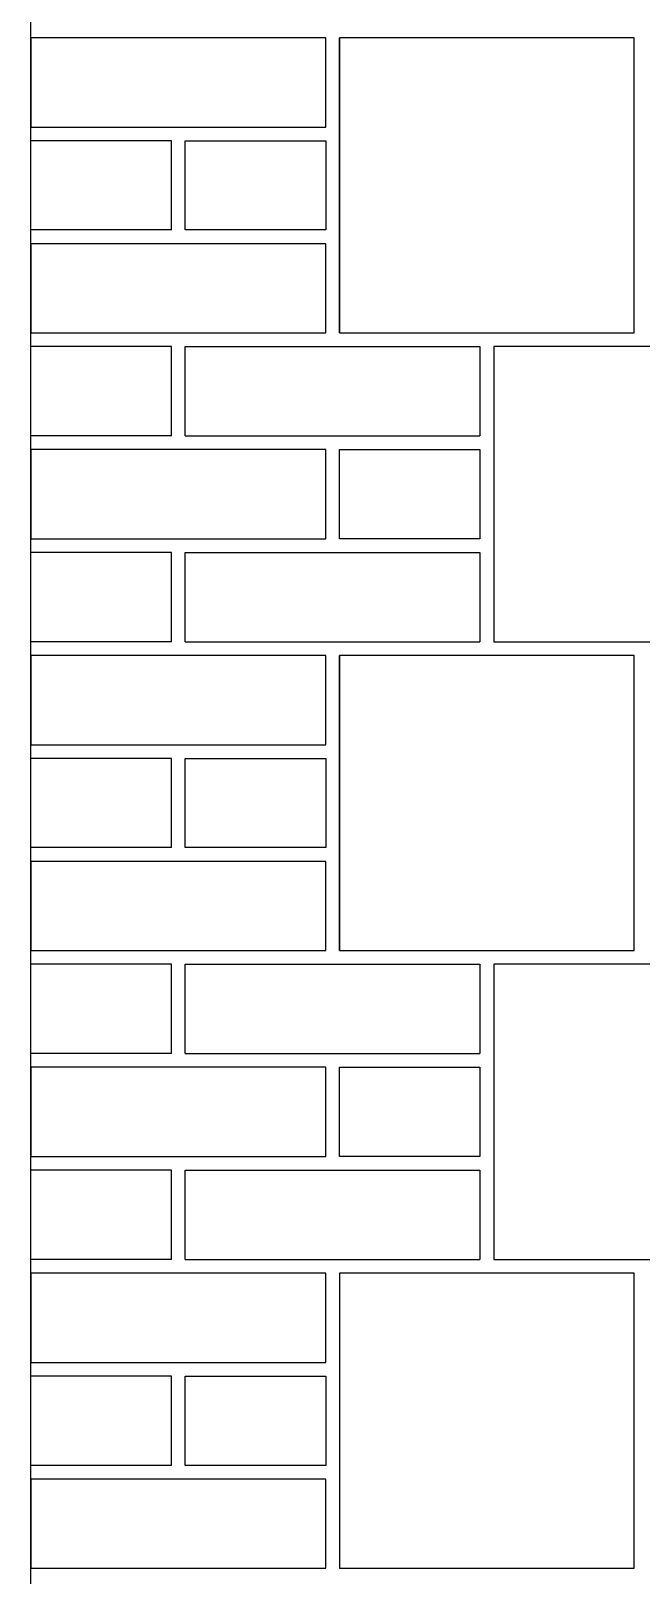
# Model space of a CAD drawing. Header units: millimetres. Extents: x -11841 to 102317, y -68819 to 40378.
# Drawn here: x 64242 to 64687, y 2893 to 4018 of the extents above; entities that cross this region are included whole.
import ezdxf

# ---------------------------------------------------------------- set-up
doc = ezdxf.new("R2010")
doc.units = ezdxf.units.MM

msp = doc.modelspace()

# ---------------------------------------------------------------- linework, layer by layer
for p, q in [((64242, 2212.8), (64242, 5815.8)), ((64457, 4012.8), (64242, 4012.8)), ((64242, 4012.8), (64242, 3947.8)), ((64457, 3947.8), (64457, 4012.8)), ((64467, 3797.8), (64467, 4012.8)), ((64682, 4012.8), (64467, 4012.8)), ((64467, 4012.8), (64467, 3797.8)), ((64682, 3797.8), (64682, 4012.8)), ((64242, 3947.8), (64457, 3947.8)), ((64344.5, 3937.8), (64242, 3937.8)), ((64344.5, 3872.8), (64344.5, 3937.8)), ((64354.5, 3872.8), (64354.5, 3937.8)), ((64354.5, 3937.8), (64457, 3937.8)), ((64457, 3937.8), (64457, 3872.8)), ((64344.5, 3872.8), (64242, 3872.8)), ((64457, 3872.8), (64354.5, 3872.8)), ((64457, 3862.8), (64242, 3862.8)), ((64242, 3862.8), (64242, 3797.8)), ((64457, 3797.8), (64457, 3862.8)), ((64242, 3797.8), (64457, 3797.8)), ((64467, 3797.8), (64682, 3797.8)), ((64344.5, 3787.8), (64242, 3787.8)), ((64344.5, 3722.8), (64344.5, 3787.8)), ((64354.5, 3722.8), (64354.5, 3787.8)), ((64354.5, 3787.8), (64569.5, 3787.8)), ((64569.5, 3787.8), (64569.5, 3722.8)), ((64579.5, 3787.8), (64579.5, 3572.8)), ((65019.5, 3787.8), (64579.5, 3787.8)), ((64344.5, 3722.8), (64242, 3722.8)), ((64457, 3712.8), (64242, 3712.8)), ((64242, 3712.8), (64242, 3647.8)), ((64354.5, 3722.8), (64569.5, 3722.8)), ((64457, 3647.8), (64457, 3712.8)), ((64467, 3647.8), (64467, 3712.8)), ((64467, 3712.8), (64569.5, 3712.8)), ((64569.5, 3712.8), (64569.5, 3647.8)), ((64242, 3647.8), (64457, 3647.8)), ((64569.5, 3647.8), (64467, 3647.8)), ((64344.5, 3637.8), (64242, 3637.8)), ((64344.5, 3572.8), (64344.5, 3637.8)), ((64354.5, 3572.8), (64354.5, 3637.8)), ((64354.5, 3637.8), (64569.5, 3637.8)), ((64569.5, 3637.8), (64569.5, 3572.8)), ((64344.5, 3572.8), (64242, 3572.8)), ((64354.5, 3572.8), (64569.5, 3572.8)), ((64579.5, 3572.8), (65019.5, 3572.8)), ((64457, 3562.8), (64242, 3562.8)), ((64242, 3562.8), (64242, 3497.8)), ((64457, 3497.8), (64457, 3562.8)), ((64467, 3347.8), (64467, 3562.8)), ((64682, 3562.8), (64467, 3562.8)), ((64467, 3562.8), (64467, 3347.8)), ((64682, 3347.8), (64682, 3562.8)), ((64242, 3497.8), (64457, 3497.8)), ((64344.5, 3487.8), (64242, 3487.8)), ((64344.5, 3422.8), (64344.5, 3487.8)), ((64354.5, 3422.8), (64354.5, 3487.8)), ((64354.5, 3487.8), (64457, 3487.8)), ((64457, 3487.8), (64457, 3422.8)), ((64344.5, 3422.8), (64242, 3422.8)), ((64457, 3422.8), (64354.5, 3422.8)), ((64457, 3412.8), (64242, 3412.8)), ((64242, 3412.8), (64242, 3347.8)), ((64457, 3347.8), (64457, 3412.8)), ((64242, 3347.8), (64457, 3347.8)), ((64467, 3347.8), (64682, 3347.8)), ((64344.5, 3337.8), (64242, 3337.8)), ((64344.5, 3272.8), (64344.5, 3337.8)), ((64354.5, 3272.8), (64354.5, 3337.8)), ((64354.5, 3337.8), (64569.5, 3337.8)), ((64569.5, 3337.8), (64569.5, 3272.8)), ((64579.5, 3337.8), (64579.5, 3122.8)), ((65019.5, 3337.8), (64579.5, 3337.8)), ((64344.5, 3272.8), (64242, 3272.8)), ((64457, 3262.8), (64242, 3262.8)), ((64242, 3262.8), (64242, 3197.8)), ((64354.5, 3272.8), (64569.5, 3272.8)), ((64457, 3197.8), (64457, 3262.8)), ((64467, 3197.8), (64467, 3262.8)), ((64467, 3262.8), (64569.5, 3262.8)), ((64569.5, 3262.8), (64569.5, 3197.8)), ((64242, 3197.8), (64457, 3197.8)), ((64569.5, 3197.8), (64467, 3197.8)), ((64344.5, 3187.8), (64242, 3187.8)), ((64344.5, 3122.8), (64344.5, 3187.8)), ((64354.5, 3122.8), (64354.5, 3187.8)), ((64354.5, 3187.8), (64569.5, 3187.8)), ((64569.5, 3187.8), (64569.5, 3122.8)), ((64344.5, 3122.8), (64242, 3122.8)), ((64354.5, 3122.8), (64569.5, 3122.8)), ((64579.5, 3122.8), (65019.5, 3122.8)), ((64457, 3112.8), (64242, 3112.8)), ((64242, 3112.8), (64242, 3047.8)), ((64457, 3047.8), (64457, 3112.8)), ((64682, 3112.8), (64467, 3112.8)), ((64467, 3112.8), (64467, 2897.8)), ((64682, 2897.8), (64682, 3112.8)), ((64242, 3047.8), (64457, 3047.8)), ((64344.5, 3037.8), (64242, 3037.8)), ((64344.5, 2972.8), (64344.5, 3037.8)), ((64354.5, 2972.8), (64354.5, 3037.8)), ((64354.5, 3037.8), (64457, 3037.8)), ((64457, 3037.8), (64457, 2972.8)), ((64344.5, 2972.8), (64242, 2972.8)), ((64457, 2972.8), (64354.5, 2972.8)), ((64457, 2962.8), (64242, 2962.8)), ((64242, 2962.8), (64242, 2897.8)), ((64457, 2897.8), (64457, 2962.8)), ((64242, 2897.8), (64457, 2897.8)), ((64467, 2897.8), (64682, 2897.8))]:
    msp.add_line(p, q)

doc.saveas('drawing.dxf')
